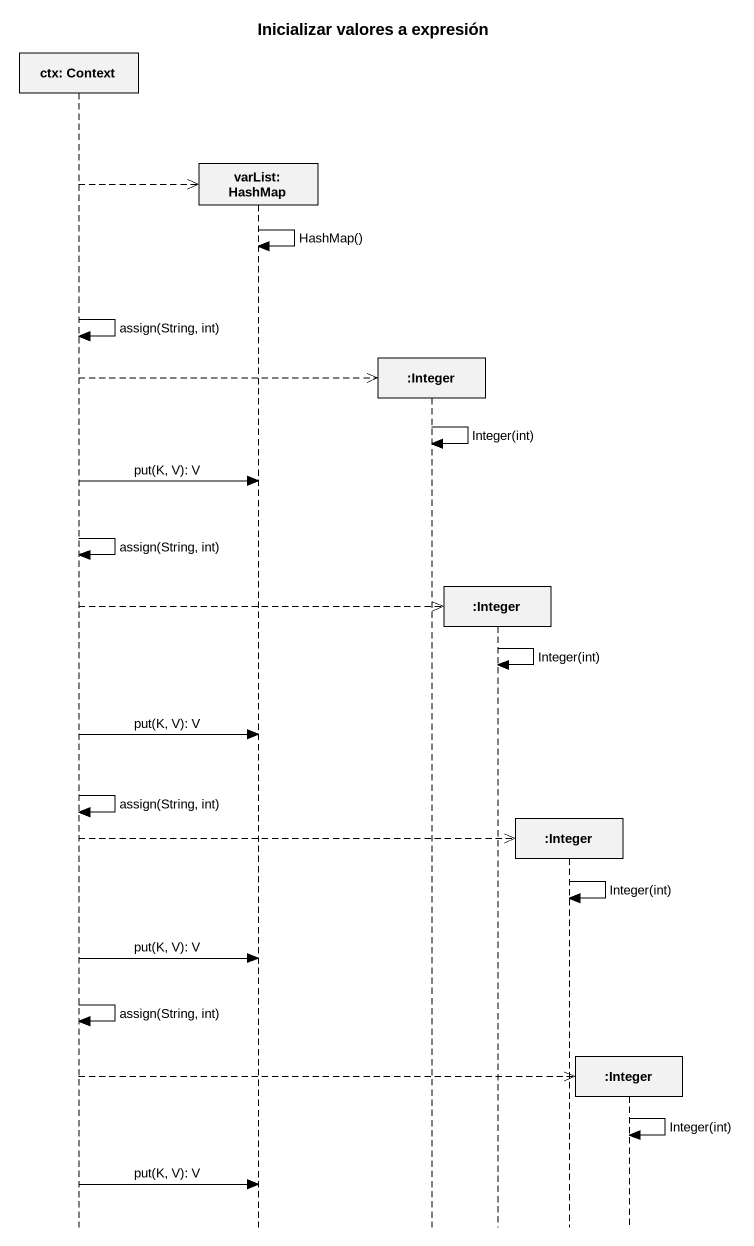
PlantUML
@startuml
title Inicializar valores a expresión
hide footbox
participant "ctx: Context" as ctx_Context
participant "varList: HashMap" as varList_HashMap
participant ":Integer" as Integer
participant ":Integer" as Integer_2
participant ":Integer" as Integer_3
participant ":Integer" as Integer_4

ctx_Context -->> varList_HashMap **
varList_HashMap -> varList_HashMap : HashMap()
ctx_Context -> ctx_Context : assign(String, int)
ctx_Context -->> Integer **
Integer -> Integer : Integer(int)
ctx_Context -> varList_HashMap : put(K, V): V
ctx_Context -> ctx_Context : assign(String, int)
ctx_Context -->> Integer_2 **
Integer_2 -> Integer_2 : Integer(int)
ctx_Context -> varList_HashMap : put(K, V): V
ctx_Context -> ctx_Context : assign(String, int)
ctx_Context -->> Integer_3 **
Integer_3 -> Integer_3 : Integer(int)
ctx_Context -> varList_HashMap : put(K, V): V
ctx_Context -> ctx_Context : assign(String, int)
ctx_Context -->> Integer_4 **
Integer_4 -> Integer_4 : Integer(int)
ctx_Context -> varList_HashMap : put(K, V): V
@enduml
